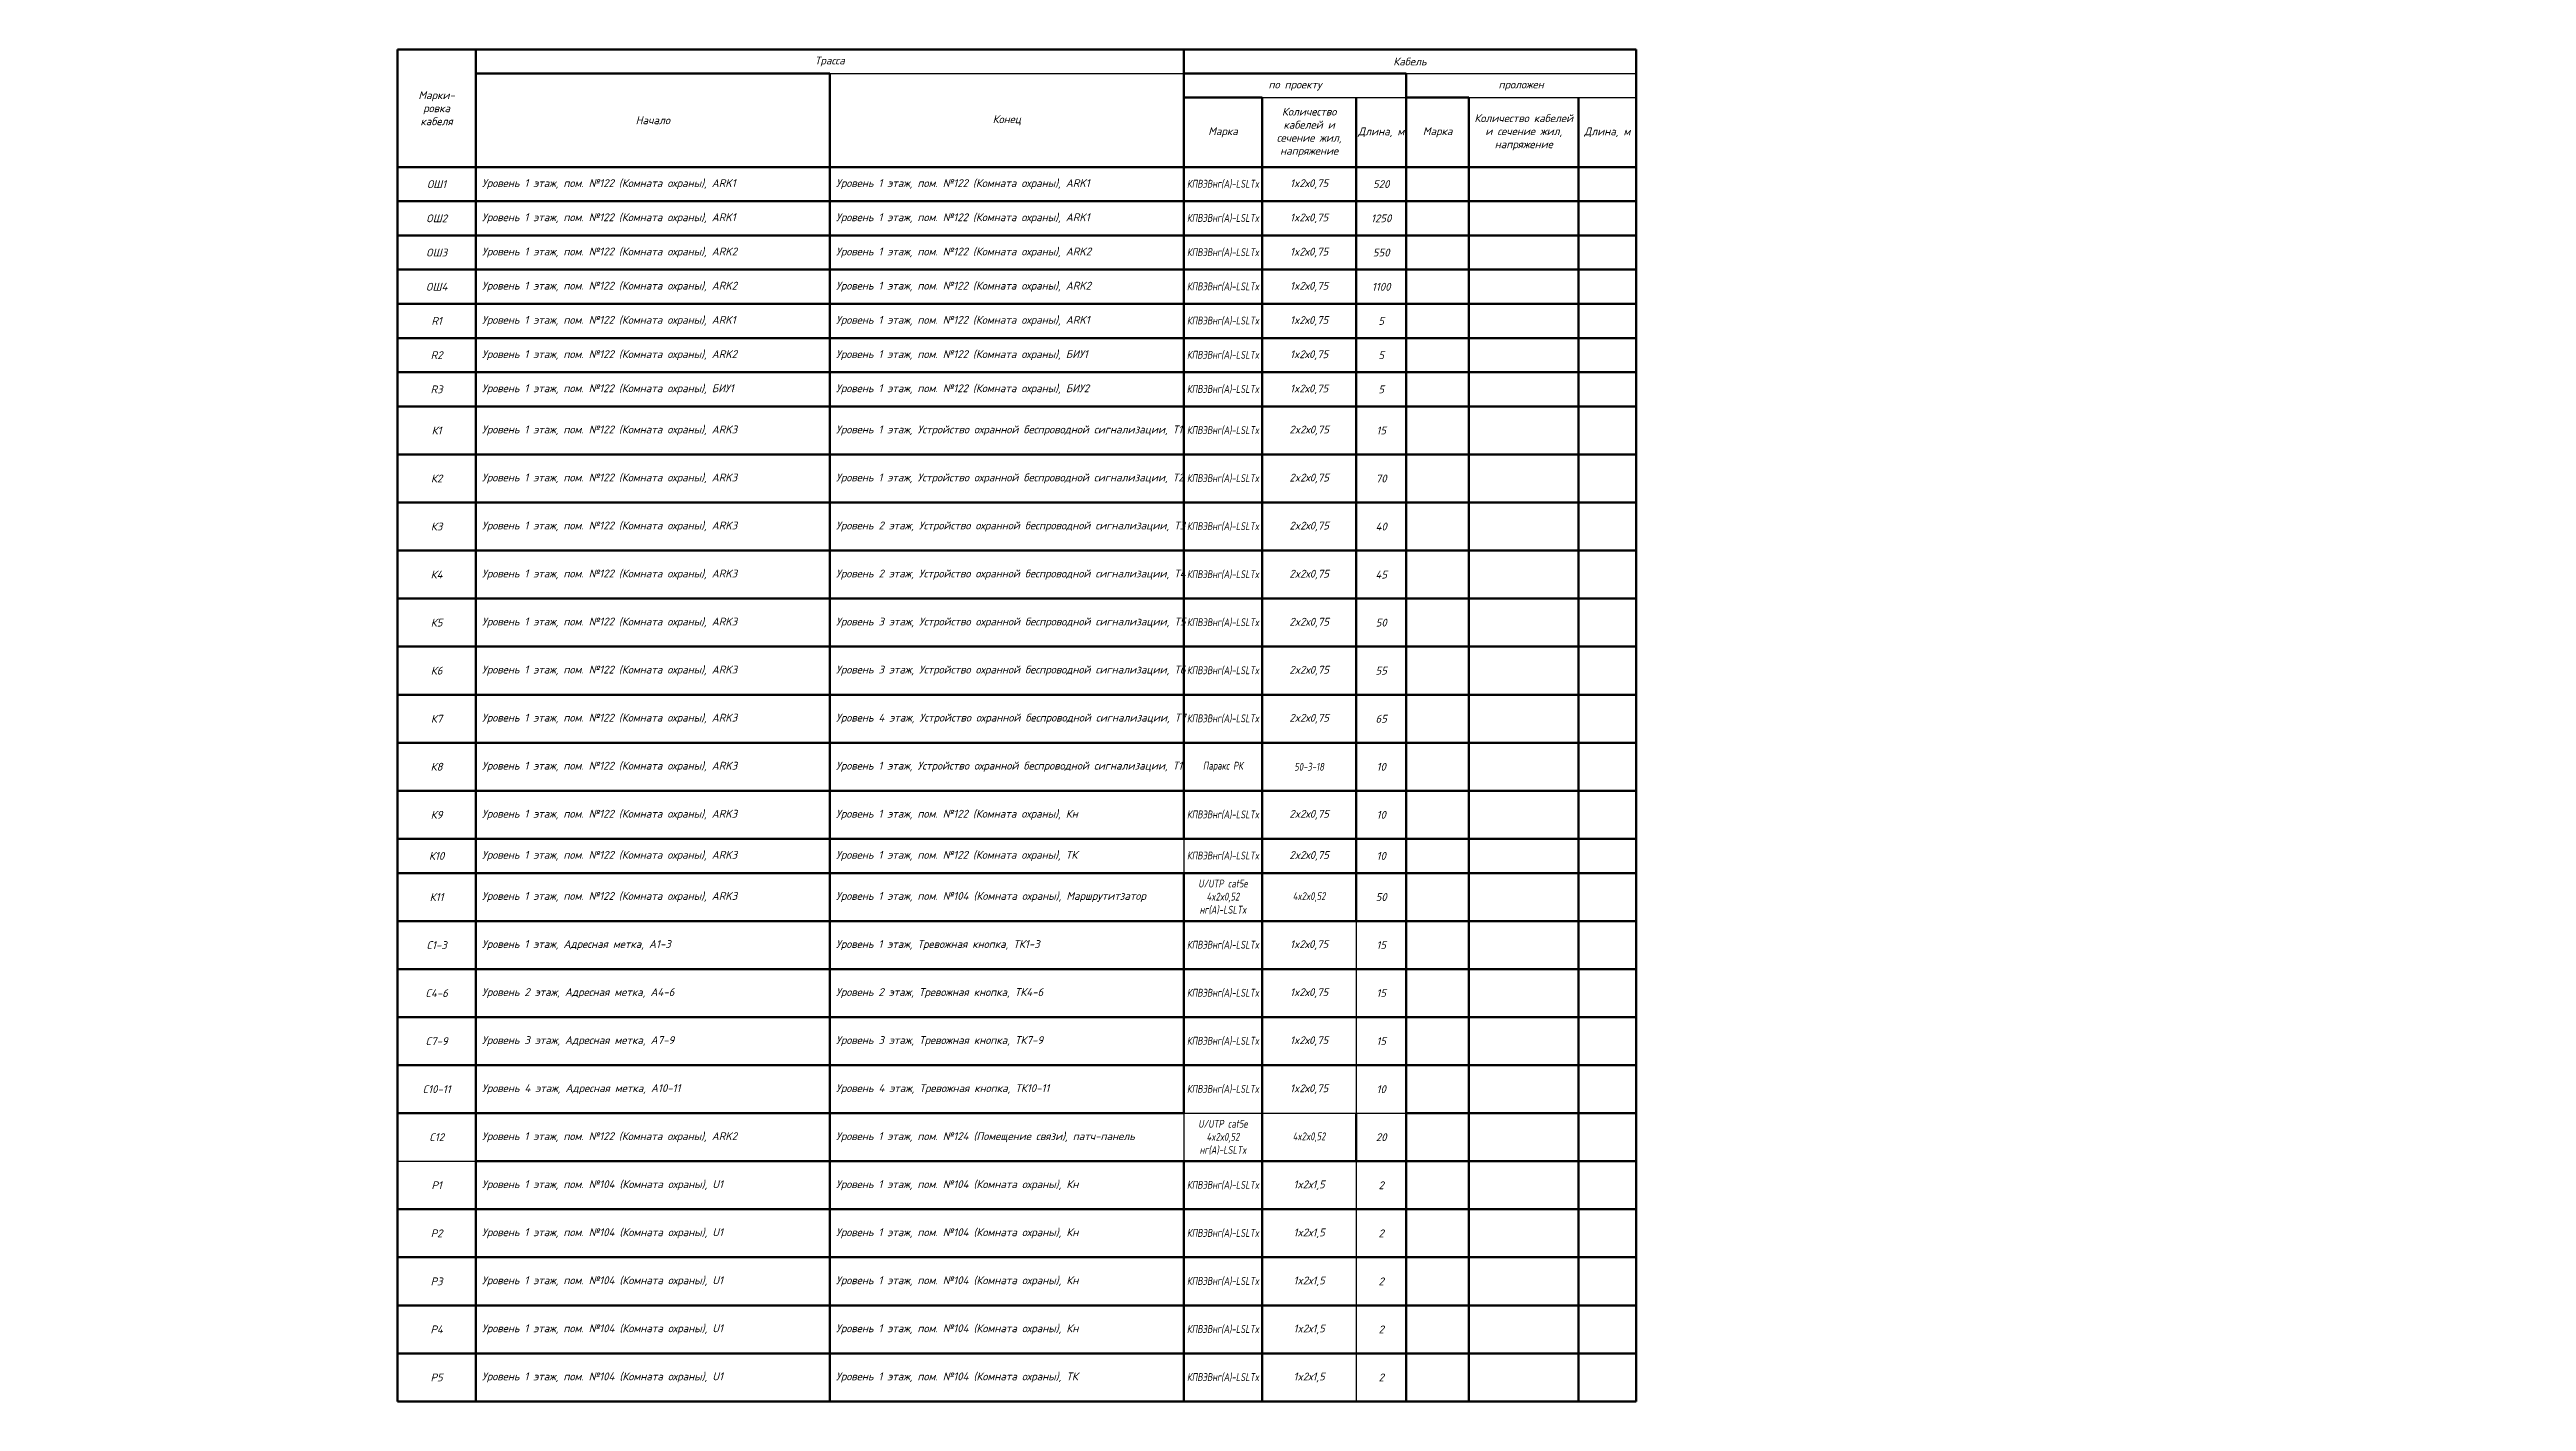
# Model space of a CAD drawing. Extents: x -72636 to 8142370, y -29900 to 852868.
# Drawn here: x 237618 to 316676, y -4057 to 39093 of the extents above; entities that cross this region are included whole.
import ezdxf
from ezdxf import colors
from ezdxf.entities.mleader import LeaderData, LeaderLine
from ezdxf.math import Vec2, Vec3

# ---------------------------------------------------------------- set-up
doc = ezdxf.new("R2010")
doc.units = 0
doc.header["$LTSCALE"] = 100
doc.styles.add('ISOCPEUR', font='isocpeui.ttf', dxfattribs={"height": 250})

# ---------------------------------------------------------------- blocks, each defined once
blk = doc.blocks.new('_Oblique')
at = {"color": 0, "linetype": 'ByBlock', "lineweight": -2}
blk.add_line((-0.5, -0.5), (0.5, 0.5), dxfattribs=at)
blk = doc.blocks.new('*T59')
at = {"color": 0, "linetype": 'ByBlock', "lineweight": 50, "transparency": 16777216}
for p, q in [((0, 0), (39533, 0)), ((0, 0), (0, -43150)), ((2500, 0), (2500, -43150)), ((25100, 0), (25100, -25192)), ((39533, 0), (39533, -43150)), ((2500, -767), (13800, -767)), ((13800, -767), (13800, -43150)), ((25100, -767), (32200, -767)), ((32200, -767), (32200, -43150)), ((25100, -1533), (27600, -1533)), ((27600, -1533), (27600, -43150)), ((30600, -1533), (30600, -27817)), ((32200, -1533), (34200, -1533)), ((34200, -1533), (34200, -43150)), ((37700, -1533), (37700, -43150)), ((0, -3750), (39533, -3750)), ((0, -4842), (39533, -4842)), ((0, -5934), (39533, -5934)), ((0, -7025), (39533, -7025)), ((0, -8117), (39533, -8117)), ((0, -9209), (39533, -9209)), ((0, -10300), (39533, -10300)), ((0, -11392), (39533, -11392)), ((0, -12925), (39533, -12925)), ((0, -14459), (39533, -14459)), ((0, -15992), (39533, -15992)), ((0, -17525), (39533, -17525)), ((0, -19059), (39533, -19059)), ((0, -20592), (39533, -20592)), ((0, -22125), (39533, -22125)), ((0, -23659), (39533, -23659)), ((0, -25192), (39533, -25192)), ((0, -26284), (39533, -26284)), ((25100, -26284), (25100, -33950)), ((0, -27817), (39533, -27817)), ((0, -29350), (39533, -29350)), ((0, -30884), (39533, -30884)), ((0, -32417), (39533, -32417)), ((0, -33950), (25100, -33950)), ((30600, -33950), (30600, -35484)), ((32200, -33950), (39533, -33950)), ((2500, -35484), (39533, -35484)), ((25100, -35484), (25100, -43150)), ((0, -37017), (39533, -37017)), ((0, -38550), (39533, -38550)), ((0, -40084), (39533, -40084)), ((0, -41617), (39533, -41617)), ((0, -43150), (39533, -43150))]:
    blk.add_line(p, q, dxfattribs=at)
at = {"color": 0, "linetype": 'ByBlock', "lineweight": -2, "transparency": 16777216}
for p, q in [((13800, -767), (25100, -767)), ((32200, -767), (39533, -767)), ((27600, -1533), (32200, -1533)), ((34200, -1533), (39533, -1533)), ((25100, -25192), (25100, -26284)), ((30600, -27817), (30600, -33950)), ((25100, -33950), (32200, -33950)), ((25100, -33950), (25100, -35484)), ((0, -35484), (2500, -35484)), ((30600, -35484), (30600, -43150))]:
    blk.add_line(p, q, dxfattribs=at)
at = {"color": 0, "lineweight": 20, "transparency": 16777216, "char_height": 250, "style": 'ISOCPEUR'}
for s, insert, width, attachment_point in [('{\\C256;Трасса}', (13800, -383), 22588, 5), ('Кабель', (32316, -383), 14420.83, 5), ('Марки-\\Pровка \\Pкабеля', (1250, -1875), 2488, 5), ('по проекту', (28650, -1150), 7088, 5), ('проложен', (35866, -1150), 7320.83, 5), ('Начало ', (8150, -2259), 10500, 5), ('Конец', (19450, -2259), 11288, 5), ('Количество кабелей и сечение жил, напряжение', (29100, -2642), 2988, 5), ('Количество кабелей и сечение жил, напряжение', (35950, -2642), 3488, 5), ('Марка', (26350, -2642), 2488, 5), ('Длина, м', (31400, -2642), 1588, 5), ('Марка', (33200, -2642), 1988, 5), ('Длина, м', (38616, -2642), 1820.83, 5), ('{\\C256;ОШ1}', (1250, -4296), 2100, 5), ('Уровень 1 этаж{\\C256;, пом. №122 (Комната охраны), ARK1}', (2700, -4296), 10900, 4), ('Уровень 1 этаж{\\C256;, пом. №122 (Комната охраны), ARK1}', (14000, -4296), 10900, 4), ('{\\fISOCPEUR|b0|i0|c204|p34;\\Q10;\\W0.8;КПВЭВнг(А)-LSLTx}', (26350, -4296), 2100, 5), ('1x2х0,75', (29100, -4296), 2600, 5), ('520', (31400, -4296), 1200, 5), ('{\\C256;OШ2}', (1250, -5388), 2100, 5), ('Уровень 1 этаж{\\C256;, пом. №122 (Комната охраны), ARK1}', (2700, -5388), 10900, 4), ('Уровень 1 этаж{\\C256;, пом. №122 (Комната охраны), ARK1}', (14000, -5388), 10900, 4), ('{\\fISOCPEUR|b0|i0|c204|p34;\\Q10;\\W0.8;КПВЭВнг(А)-LSLTx}', (26350, -5388), 2100, 5), ('1x2х0,75', (29100, -5388), 2600, 5), ('1250', (31400, -5388), 1200, 5), ('Уровень 1 этаж{\\C256;, пом. №122 (Комната охраны), ARK2}', (2700, -6480), 10900, 4), ('Уровень 1 этаж{\\C256;, пом. №122 (Комната охраны), ARK2}', (14000, -6480), 10900, 4), ('{\\fISOCPEUR|b0|i0|c204|p34;\\Q10;\\W0.8;КПВЭВнг(А)-LSLTx}', (26350, -6480), 2100, 5), ('{\\C256;OШ3}', (1250, -6480), 2100, 5), ('1x2х0,75', (29100, -6480), 2600, 5), ('550', (31400, -6480), 1200, 5), ('{\\C256;OШ4}', (1250, -7571), 2100, 5), ('Уровень 1 этаж{\\C256;, пом. №122 (Комната охраны), ARK2}', (2700, -7571), 10900, 4), ('Уровень 1 этаж{\\C256;, пом. №122 (Комната охраны), ARK2}', (14000, -7571), 10900, 4), ('{\\fISOCPEUR|b0|i0|c204|p34;\\Q10;\\W0.8;КПВЭВнг(А)-LSLTx}', (26350, -7571), 2100, 5), ('1x2х0,75', (29100, -7571), 2600, 5), ('1100', (31400, -7571), 1200, 5), ('R1', (1250, -8663), 2100, 5), ('Уровень 1 этаж{\\C256;, пом. №122 (Комната охраны), ARK1}', (2700, -8663), 10900, 4), ('Уровень 1 этаж{\\C256;, пом. №122 (Комната охраны), ARK1}', (14000, -8663), 10900, 4), ('{\\fISOCPEUR|b0|i0|c204|p34;\\Q10;\\W0.8;КПВЭВнг(А)-LSLTx}', (26350, -8663), 2100, 5), ('1x2х0,75', (29100, -8663), 2600, 5), ('5', (31400, -8663), 1200, 5), ('R2', (1250, -9755), 2100, 5), ('Уровень 1 этаж{\\C256;, пом. №122 (Комната охраны), ARK2}', (2700, -9755), 10900, 4), ('Уровень 1 этаж{\\C256;, пом. №122 (Комната охраны), БИУ1}', (14000, -9755), 10900, 4), ('{\\fISOCPEUR|b0|i0|c204|p34;\\Q10;\\W0.8;КПВЭВнг(А)-LSLTx}', (26350, -9755), 2100, 5), ('1x2х0,75', (29100, -9755), 2600, 5), ('5', (31400, -9755), 1200, 5), ('R3', (1250, -10846), 2100, 5), ('Уровень 1 этаж{\\C256;, пом. №122 (Комната охраны), БИУ1}', (2700, -10846), 10900, 4), ('Уровень 1 этаж{\\C256;, пом. №122 (Комната охраны), БИУ2}', (14000, -10846), 10900, 4), ('{\\fISOCPEUR|b0|i0|c204|p34;\\Q10;\\W0.8;КПВЭВнг(А)-LSLTx}', (26350, -10846), 2100, 5), ('1x2х0,75', (29100, -10846), 2600, 5), ('5', (31400, -10846), 1200, 5), ('К1', (1250, -12159), 2100, 5), ('Уровень 1 этаж{\\C256;, пом. №122 (Комната охраны), ARK3}', (2700, -12159), 10900, 4), ('Уровень 1 этаж{\\C256;, }Устройство охранной беспроводной сигнализации, Т1', (14000, -12159), 10900, 4), ('{\\fISOCPEUR|b0|i0|c204|p34;\\Q10;\\W0.8;КПВЭВнг(А)-LSLTx}', (26350, -12159), 2100, 5), ('2x2х0,75', (29100, -12159), 2600, 5), ('15', (31400, -12159), 1200, 5), ('К2', (1250, -13692), 2100, 5), ('Уровень 1 этаж{\\C256;, пом. №122 (Комната охраны), ARK3}', (2700, -13692), 10900, 4), ('Уровень 1 этаж{\\C256;, }Устройство охранной беспроводной сигнализации, Т2', (14000, -13692), 10900, 4), ('{\\fISOCPEUR|b0|i0|c204|p34;\\Q10;\\W0.8;КПВЭВнг(А)-LSLTx}', (26350, -13692), 2100, 5), ('2x2х0,75', (29100, -13692), 2600, 5), ('70', (31400, -13692), 1200, 5), ('К3', (1250, -15225), 2100, 5), ('Уровень 1 этаж{\\C256;, пом. №122 (Комната охраны), ARK3}', (2700, -15225), 10900, 4), ('Уровень 2 этаж{\\C256;, }Устройство охранной беспроводной сигнализации, Т3', (14000, -15225), 10900, 4), ('{\\fISOCPEUR|b0|i0|c204|p34;\\Q10;\\W0.8;КПВЭВнг(А)-LSLTx}', (26350, -15225), 2100, 5), ('2x2х0,75', (29100, -15225), 2600, 5), ('40', (31400, -15225), 1200, 5), ('Уровень 1 этаж{\\C256;, пом. №122 (Комната охраны), ARK3}', (2700, -16759), 10900, 4), ('Уровень 2 этаж{\\C256;, }Устройство охранной беспроводной сигнализации, Т4', (14000, -16759), 10900, 4), ('{\\fISOCPEUR|b0|i0|c204|p34;\\Q10;\\W0.8;КПВЭВнг(А)-LSLTx}', (26350, -16759), 2100, 5), ('К4', (1250, -16759), 2100, 5), ('2x2х0,75', (29100, -16759), 2600, 5), ('45', (31400, -16759), 1200, 5), ('К5', (1250, -18292), 2100, 5), ('Уровень 1 этаж{\\C256;, пом. №122 (Комната охраны), ARK3}', (2700, -18292), 10900, 4), ('Уровень 3 этаж{\\C256;, }Устройство охранной беспроводной сигнализации, Т5', (14000, -18292), 10900, 4), ('{\\fISOCPEUR|b0|i0|c204|p34;\\Q10;\\W0.8;КПВЭВнг(А)-LSLTx}', (26350, -18292), 2100, 5), ('2x2х0,75', (29100, -18292), 2600, 5), ('50', (31400, -18292), 1200, 5), ('К6', (1250, -19825), 2100, 5), ('Уровень 1 этаж{\\C256;, пом. №122 (Комната охраны), ARK3}', (2700, -19825), 10900, 4), ('Уровень 3 этаж{\\C256;, }Устройство охранной беспроводной сигнализации, Т6', (14000, -19825), 10900, 4), ('{\\fISOCPEUR|b0|i0|c204|p34;\\Q10;\\W0.8;КПВЭВнг(А)-LSLTx}', (26350, -19825), 2100, 5), ('2x2х0,75', (29100, -19825), 2600, 5), ('55', (31400, -19825), 1200, 5), ('К7', (1250, -21359), 2100, 5), ('Уровень 1 этаж{\\C256;, пом. №122 (Комната охраны), ARK3}', (2700, -21359), 10900, 4), ('Уровень 4 этаж{\\C256;, }Устройство охранной беспроводной сигнализации, Т7', (14000, -21359), 10900, 4), ('{\\fISOCPEUR|b0|i0|c204|p34;\\Q10;\\W0.8;КПВЭВнг(А)-LSLTx}', (26350, -21359), 2100, 5), ('2x2х0,75', (29100, -21359), 2600, 5), ('65', (31400, -21359), 1200, 5), ('К8', (1250, -22892), 2100, 5), ('Уровень 1 этаж{\\C256;, пом. №122 (Комната охраны), ARK3}', (2700, -22892), 10900, 4), ('Уровень 1 этаж{\\C256;, }Устройство охранной беспроводной сигнализации, Т1', (14000, -22892), 10900, 4), ('{\\fISOCPEUR|b0|i0|c204|p34;\\Q10;\\W0.8;Паракс РК  }', (26350, -22892), 2100, 5), ('{\\fISOCPEUR|b0|i0|c204|p34;\\Q10;\\W0.8;50-3-18}', (29100, -22892), 2600, 5), ('10', (31400, -22892), 1200, 5), ('К9', (1250, -24425), 2100, 5), ('Уровень 1 этаж{\\C256;, пом. №122 (Комната охраны), ARK3}', (2700, -24425), 10900, 4), ('Уровень 1 этаж{\\C256;, пом. №122 (Комната охраны), Кн}', (14000, -24425), 10900, 4), ('{\\fISOCPEUR|b0|i0|c204|p34;\\Q10;\\W0.8;КПВЭВнг(А)-LSLTx}', (26350, -24425), 2100, 5), ('2x2х0,75', (29100, -24425), 2600, 5), ('10', (31400, -24425), 1200, 5), ('К10', (1250, -25738), 2100, 5), ('Уровень 1 этаж{\\C256;, пом. №122 (Комната охраны), ARK3}', (2700, -25738), 10900, 4), ('Уровень 1 этаж{\\C256;, пом. №122 (Комната охраны), ТК}', (14000, -25738), 10900, 4), ('{\\fISOCPEUR|b0|i0|c204|p34;\\Q10;\\W0.8;КПВЭВнг(А)-LSLTx}', (26350, -25738), 2100, 5), ('2x2х0,75', (29100, -25738), 2600, 5), ('10', (31400, -25738), 1200, 5), ('Уровень 1 этаж{\\C256;, пом. №122 (Комната охраны), ARK3}', (2700, -27050), 10900, 4), ('Уровень 1 этаж{\\C256;, пом. №104 (Комната охраны), Маршрутитзатор}', (14000, -27050), 10900, 4), ('{\\fISOCPEUR|b0|i0|c204|p34;\\Q10;\\W0.8;\\C256;U/UTP cat5е 4x2x0,52 нг(А)-LSLTx}', (26350, -27050), 2100, 5), ('К11', (1250, -27050), 2100, 5), ('{\\fISOCPEUR|b0|i0|c204|p34;\\Q10;\\W0.8;\\C256;4x2x0,52}', (29100, -27050), 2600, 5), ('50', (31400, -27050), 1200, 5), ('C1-3', (1250, -28584), 2100, 5), ('Уровень 1 этаж{\\C256;, Адресная метка, А1-3}', (2700, -28584), 10900, 4), ('Уровень 1 этаж{\\C256;, Тревожная кнопка, ТК1-3}', (14000, -28584), 10900, 4), ('{\\fISOCPEUR|b0|i0|c204|p34;\\Q10;\\W0.8;КПВЭВнг(А)-LSLTx}', (26350, -28584), 2100, 5), ('1x2х0,75', (29100, -28584), 2600, 5), ('15', (31400, -28584), 1200, 5), ('C4-6', (1250, -30117), 2100, 5), ('Уровень 2 этаж{\\C256;, Адресная метка, А4-6}', (2700, -30117), 10900, 4), ('Уровень 2 этаж{\\C256;, Тревожная кнопка, ТК4-6}', (14000, -30117), 10900, 4), ('{\\fISOCPEUR|b0|i0|c204|p34;\\Q10;\\W0.8;КПВЭВнг(А)-LSLTx}', (26350, -30117), 2100, 5), ('1x2х0,75', (29100, -30117), 2600, 5), ('15', (31400, -30117), 1200, 5), ('C7-9', (1250, -31650), 2100, 5), ('Уровень 3 этаж{\\C256;, Адресная метка, А7-9}', (2700, -31650), 10900, 4), ('Уровень 3 этаж{\\C256;, Тревожная кнопка, ТК7-9}', (14000, -31650), 10900, 4), ('{\\fISOCPEUR|b0|i0|c204|p34;\\Q10;\\W0.8;КПВЭВнг(А)-LSLTx}', (26350, -31650), 2100, 5), ('1x2х0,75', (29100, -31650), 2600, 5), ('15', (31400, -31650), 1200, 5), ('C10-11', (1250, -33184), 2100, 5), ('Уровень 4 этаж{\\C256;, Адресная метка, А10-11}', (2700, -33184), 10900, 4), ('Уровень 4 этаж{\\C256;, Тревожная кнопка, ТК10-11}', (14000, -33184), 10900, 4), ('{\\fISOCPEUR|b0|i0|c204|p34;\\Q10;\\W0.8;КПВЭВнг(А)-LSLTx}', (26350, -33184), 2100, 5), ('1x2х0,75', (29100, -33184), 2600, 5), ('10', (31400, -33184), 1200, 5), ('C12', (1250, -34717), 2100, 5), ('Уровень 1 этаж{\\C256;, пом. №122 (Комната охраны), ARK2}', (2700, -34717), 10900, 4), ('Уровень 1 этаж{\\C256;, пом. №124 (Помещение связи), патч-панель }', (14000, -34717), 10900, 4), ('{\\fISOCPEUR|b0|i0|c204|p34;\\Q10;\\W0.8;\\C256;U/UTP cat5е 4x2x0,52 нг(А)-LSLTx}', (26350, -34717), 2100, 5), ('{\\fISOCPEUR|b0|i0|c204|p34;\\Q10;\\W0.8;\\C256;4x2x0,52}', (29100, -34717), 2600, 5), ('20', (31400, -34717), 1200, 5), ('Р1', (1250, -36250), 2100, 5), ('Уровень 1 этаж{\\C256;, пом. №104 (Комната охраны), U1}', (2700, -36250), 10900, 4), ('Уровень 1 этаж{\\C256;, пом. №104 (Комната охраны), Кн}', (14000, -36250), 10900, 4), ('{\\fISOCPEUR|b0|i0|c204|p34;\\Q10;\\W0.8;КПВЭВнг(А)-LSLTx}', (26350, -36250), 2100, 5), ('1x2х1,5', (29100, -36250), 2600, 5), ('2', (31400, -36250), 1200, 5), ('Р2', (1250, -37784), 2100, 5), ('Уровень 1 этаж{\\C256;, пом. №104 (Комната охраны), U1}', (2700, -37784), 10900, 4), ('Уровень 1 этаж{\\C256;, пом. №104 (Комната охраны), Кн}', (14000, -37784), 10900, 4), ('{\\fISOCPEUR|b0|i0|c204|p34;\\Q10;\\W0.8;КПВЭВнг(А)-LSLTx}', (26350, -37784), 2100, 5), ('1x2х1,5', (29100, -37784), 2600, 5), ('2', (31400, -37784), 1200, 5), ('Р3', (1250, -39317), 2100, 5), ('Уровень 1 этаж{\\C256;, пом. №104 (Комната охраны), U1}', (2700, -39317), 10900, 4), ('Уровень 1 этаж{\\C256;, пом. №104 (Комната охраны), Кн}', (14000, -39317), 10900, 4), ('{\\fISOCPEUR|b0|i0|c204|p34;\\Q10;\\W0.8;КПВЭВнг(А)-LSLTx}', (26350, -39317), 2100, 5), ('1x2х1,5', (29100, -39317), 2600, 5), ('2', (31400, -39317), 1200, 5), ('Р4', (1250, -40850), 2100, 5), ('Уровень 1 этаж{\\C256;, пом. №104 (Комната охраны), U1}', (2700, -40850), 10900, 4), ('Уровень 1 этаж{\\C256;, пом. №104 (Комната охраны), Кн}', (14000, -40850), 10900, 4), ('{\\fISOCPEUR|b0|i0|c204|p34;\\Q10;\\W0.8;КПВЭВнг(А)-LSLTx}', (26350, -40850), 2100, 5), ('1x2х1,5', (29100, -40850), 2600, 5), ('2', (31400, -40850), 1200, 5), ('Р5', (1250, -42384), 2100, 5), ('Уровень 1 этаж{\\C256;, пом. №104 (Комната охраны), U1}', (2700, -42384), 10900, 4), ('Уровень 1 этаж{\\C256;, пом. №104 (Комната охраны), ТК}', (14000, -42384), 10900, 4), ('{\\fISOCPEUR|b0|i0|c204|p34;\\Q10;\\W0.8;КПВЭВнг(А)-LSLTx}', (26350, -42384), 2100, 5), ('1x2х1,5', (29100, -42384), 2600, 5), ('2', (31400, -42384), 1200, 5)]:
    blk.add_mtext(s, dxfattribs=dict(at, insert=insert, width=width, attachment_point=attachment_point))

msp = doc.modelspace()

# ---------------------------------------------------------------- block references
msp.add_blockref('*T59', (248722, 39093))

# ---------------------------------------------------------------- leaders
at = {"color": 0}
ml = msp.add_multileader_mtext('Standard', dxfattribs=at)
ml.set_content('Соединение по радиосигналу', color=7, style='ISOCPEUR')
ml.set_leader_properties(color=256)
ml.set_arrow_properties(name='OBLIQUE')
ml.build(insert=Vec2(0, 0))
ml.multileader.update_dxf_attribs({"has_dogleg": 0, "text_left_attachment_type": 6, "text_right_attachment_type": 6, "dogleg_length": 0.5, "arrow_head_size": 100, "scale": 100})
ctx = ml.context
ctx.base_point, ctx.scale, ctx.char_height, ctx.arrow_head_size, ctx.landing_gap_size, ctx.plane_origin = Vec3(167921, 25028), 100, 200, 100, 0, Vec3(175073, 26969)
ctx.left_attachment, ctx.right_attachment = 6, 6
notes = []
notes.append((ctx, [(0, (1, 1, 0), (167871, 25028), (1, 0), 50, [(0, [(167168, 24443)], 0, [])])]))
ctx.mtext.insert, ctx.mtext.width, ctx.mtext.defined_height, ctx.mtext.flow_direction = Vec3(167921, 25288), 5754.24, 140, 5
ml = msp.add_multileader_mtext('Standard', dxfattribs=at)
ml.set_content('K1-K7', color=7, style='ISOCPEUR')
ml.set_leader_properties(color=256)
ml.set_arrow_properties(name='OBLIQUE')
ml.build(insert=Vec2(0, 0))
ml.multileader.update_dxf_attribs({"has_dogleg": 0, "text_left_attachment_type": 6, "text_right_attachment_type": 6, "dogleg_length": 0.5, "arrow_head_size": 100, "scale": 100})
ctx = ml.context
ctx.base_point, ctx.scale, ctx.char_height, ctx.arrow_head_size, ctx.landing_gap_size, ctx.plane_origin = Vec3(170151, 19745), 100, 200, 100, 0, Vec3(171868, 21072)
ctx.left_attachment, ctx.right_attachment = 6, 6
notes.append((ctx, [(0, (1, 1, 0), (170101, 19745), (1, 0), 50, [(0, [(169189, 20018)], 0, [])])]))
ctx.mtext.insert, ctx.mtext.width, ctx.mtext.flow_direction = Vec3(170151, 19985), 2388.1, 5
ml = msp.add_multileader_mtext('Standard', dxfattribs=at)
ml.set_content('7 кабеля ', color=7, style='ISOCPEUR')
ml.set_leader_properties(color=256)
ml.set_arrow_properties(name='OBLIQUE')
ml.build(insert=Vec2(0, 0))
ml.multileader.update_dxf_attribs({"has_dogleg": 0, "text_left_attachment_type": 6, "text_right_attachment_type": 6, "dogleg_length": 0.5, "arrow_head_size": 100, "scale": 100})
ctx = ml.context
ctx.base_point, ctx.scale, ctx.char_height, ctx.arrow_head_size, ctx.landing_gap_size, ctx.plane_origin = Vec3(169004, 19138), 100, 200, 100, 0, Vec3(170721, 20465)
ctx.left_attachment, ctx.right_attachment = 6, 6
notes.append((ctx, [(0, (1, 1, 0), (168954, 19138), (1, 0), 50, [(0, [(168599, 19513)], 0, [])])]))
ctx.mtext.insert, ctx.mtext.width, ctx.mtext.flow_direction = Vec3(169004, 19378), 2388.1, 5
ml = msp.add_multileader_mtext('Standard', dxfattribs=at)
ml.set_content('K11', color=7, style='ISOCPEUR')
ml.set_leader_properties(color=256)
ml.set_arrow_properties(name='OBLIQUE')
ml.build(insert=Vec2(0, 0))
ml.multileader.update_dxf_attribs({"has_dogleg": 0, "text_left_attachment_type": 6, "text_right_attachment_type": 6, "dogleg_length": 0.5, "arrow_head_size": 100, "scale": 100})
ctx = ml.context
ctx.base_point, ctx.scale, ctx.char_height, ctx.arrow_head_size, ctx.landing_gap_size, ctx.plane_origin = Vec3(163001, 17753), 100, 200, 100, 0, Vec3(164718, 19079)
ctx.left_attachment, ctx.right_attachment = 6, 6
notes.append((ctx, [(0, (1, 1, 0), (162951, 17753), (1, 0), 50, [(0, [(162247, 18532)], 0, [])])]))
ctx.mtext.insert, ctx.mtext.width, ctx.mtext.flow_direction = Vec3(163001, 17993), 2388.1, 5
ml = msp.add_multileader_mtext('Standard', dxfattribs=at)
ml.set_content('{\\fISOCPEUR|b0|i1|c204|p34;P5}', color=7, style='ISOCPEUR')
ml.set_leader_properties(color=256)
ml.set_arrow_properties(name='OBLIQUE')
ml.build(insert=Vec2(0, 0))
ml.multileader.update_dxf_attribs({"has_dogleg": 0, "text_left_attachment_type": 6, "text_right_attachment_type": 6, "dogleg_length": 0.5, "arrow_head_size": 100, "scale": 100})
ctx = ml.context
ctx.base_point, ctx.scale, ctx.char_height, ctx.arrow_head_size, ctx.landing_gap_size, ctx.plane_origin = Vec3(167688, 17393), 100, 200, 100, 0, Vec3(177840, 17506)
ctx.left_attachment, ctx.right_attachment = 6, 6
notes.append((ctx, [(1, (1, 1, 0), (167638, 17393), (1, 0), 50, [(0, [(167499, 18232)], 0, [])])]))
ctx.mtext.insert, ctx.mtext.width, ctx.mtext.flow_direction = Vec3(167688, 17633), 79736.13, 5
ml = msp.add_multileader_mtext('Standard', dxfattribs=at)
ml.set_content('{\\fISOCPEUR|b0|i1|c204|p34;P6}', color=7, style='ISOCPEUR')
ml.set_leader_properties(color=256)
ml.set_arrow_properties(name='OBLIQUE')
ml.build(insert=Vec2(0, 0))
ml.multileader.update_dxf_attribs({"has_dogleg": 0, "text_left_attachment_type": 6, "text_right_attachment_type": 6, "dogleg_length": 0.5, "arrow_head_size": 100, "scale": 100})
ctx = ml.context
ctx.base_point, ctx.scale, ctx.char_height, ctx.arrow_head_size, ctx.landing_gap_size, ctx.plane_origin = Vec3(168757, 17396), 100, 200, 100, 0, Vec3(178909, 17509)
ctx.left_attachment, ctx.right_attachment = 6, 6
notes.append((ctx, [(1, (1, 1, 0), (168707, 17396), (1, 0), 50, [(0, [(168384, 18229)], 0, [])])]))
ctx.mtext.insert, ctx.mtext.width, ctx.mtext.flow_direction = Vec3(168757, 17636), 79736.13, 5
ml = msp.add_multileader_mtext('Standard', dxfattribs=at)
ml.set_content('K8', color=7, style='ISOCPEUR')
ml.set_leader_properties(color=256)
ml.set_arrow_properties(name='OBLIQUE')
ml.build(insert=Vec2(0, 0))
ml.multileader.update_dxf_attribs({"has_dogleg": 0, "text_left_attachment_type": 6, "text_right_attachment_type": 6, "dogleg_length": 0.5, "arrow_head_size": 100, "scale": 100})
ctx = ml.context
ctx.base_point, ctx.scale, ctx.char_height, ctx.arrow_head_size, ctx.landing_gap_size, ctx.plane_origin = Vec3(170673, 17482), 100, 200, 100, 0, Vec3(172390, 18809)
ctx.left_attachment, ctx.right_attachment = 6, 6
notes.append((ctx, [(0, (1, 1, 0), (170623, 17482), (1, 0), 50, [(0, [(169710, 17833)], 0, [])])]))
ctx.mtext.insert, ctx.mtext.width, ctx.mtext.flow_direction = Vec3(170673, 17722), 2388.1, 5
for ctx, leaders in notes:
    for number, flags, end, landing, length, lines in leaders:
        leader = LeaderData()
        leader.index, (leader.has_last_leader_line, leader.has_dogleg_vector, leader.attachment_direction) = number, flags
        leader.last_leader_point, leader.dogleg_vector, leader.dogleg_length = Vec3(end), Vec3(landing), length
        for number, points, colour, breaks in lines:
            line = LeaderLine()
            line.index, line.vertices, line.color, line.breaks = number, Vec3.list(points), colors.encode_raw_color(colour), breaks
            leader.lines.append(line)
        ctx.leaders.append(leader)

doc.saveas('drawing.dxf')
